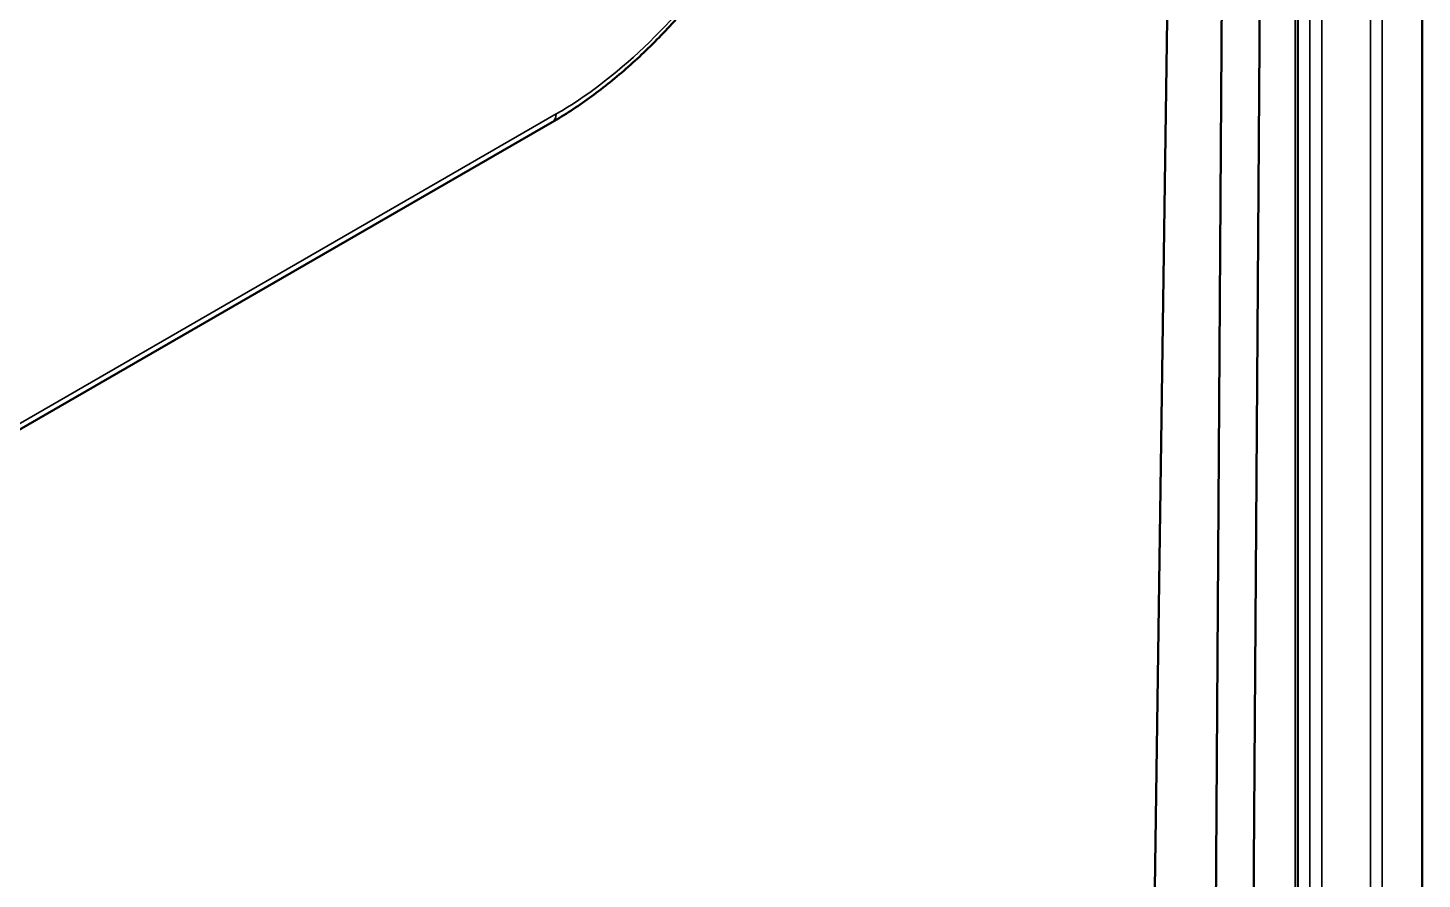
# Model space of a CAD drawing. Header units: millimetres. Extents: x 0 to 4362, y -130 to 2100.
# Drawn here: x 926.9 to 1068.7, y 408 to 494.5 of the extents above; entities that cross this region are included whole.
import ezdxf

# ---------------------------------------------------------------- set-up
doc = ezdxf.new("R2010")
doc.units = ezdxf.units.MM
doc.header["$LTSCALE"] = 5
doc.layers.add('Sichtbar (ISO)', color=7, linetype='Continuous', lineweight=50)
doc.layers.add('Sichtbar schmal (ISO)', color=7, linetype='Continuous', lineweight=35)

msp = doc.modelspace()

# ---------------------------------------------------------------- linework, layer by layer
at = {"layer": 'Sichtbar (ISO)'}
for p, q in [((1068.651, 275.02), (1068.651, 547.475)), ((1047.227, 339.703), (1048.54, 531.618)), ((1040.461, 335.371), (1043.195, 528.95)), ((1052.367, 527.218), (1051.072, 337.837)), ((1056.027, 267.731), (1056.027, 520.95)), ((980.229, 484.949), (881.234, 427.794))]:
    msp.add_line(p, q, dxfattribs=at)
msp.add_open_spline([(997.878, 501.727), (996.869, 500.302), (995.811, 498.921), (993.616, 496.266), (992.478, 494.994), (990.142, 492.58), (988.943, 491.439), (986.504, 489.306), (985.263, 488.316), (982.759, 486.502), (981.495, 485.679), (980.229, 484.949)], degree=3, knots=[-0.67120217, -0.67120217, -0.67120217, -0.67120217, -0.53696174, -0.53696174, -0.4027213, -0.4027213, -0.26848087, -0.26848087, -0.13424043, -0.13424043, 0, 0, 0, 0], dxfattribs=at)
at = {"layer": 'Sichtbar schmal (ISO)'}
for p, q in [((1063.39, 525.567), (1063.39, 271.982)), ((1064.598, 272.679), (1064.598, 525.659)), ((1058.443, 269.126), (1058.443, 523.345)), ((1057.236, 522.648), (1057.236, 268.429)), ((1055.734, 520.542), (1055.734, 267.562)), ((980.642, 485.78), (881.647, 428.625))]:
    msp.add_line(p, q, dxfattribs=at)
for centre, major_axis, ratio, start_param, end_param in [((982.05, 515.994), (-20.415, -32.08), 0.5463791, 0.8089748, 1.4801769), ((979.229, 486.681), (1, -1.732), 0.5773503, 0, 0.7330383)]:
    msp.add_ellipse(centre, major_axis=major_axis, ratio=ratio, start_param=start_param, end_param=end_param, dxfattribs=at)

doc.saveas('drawing.dxf')
